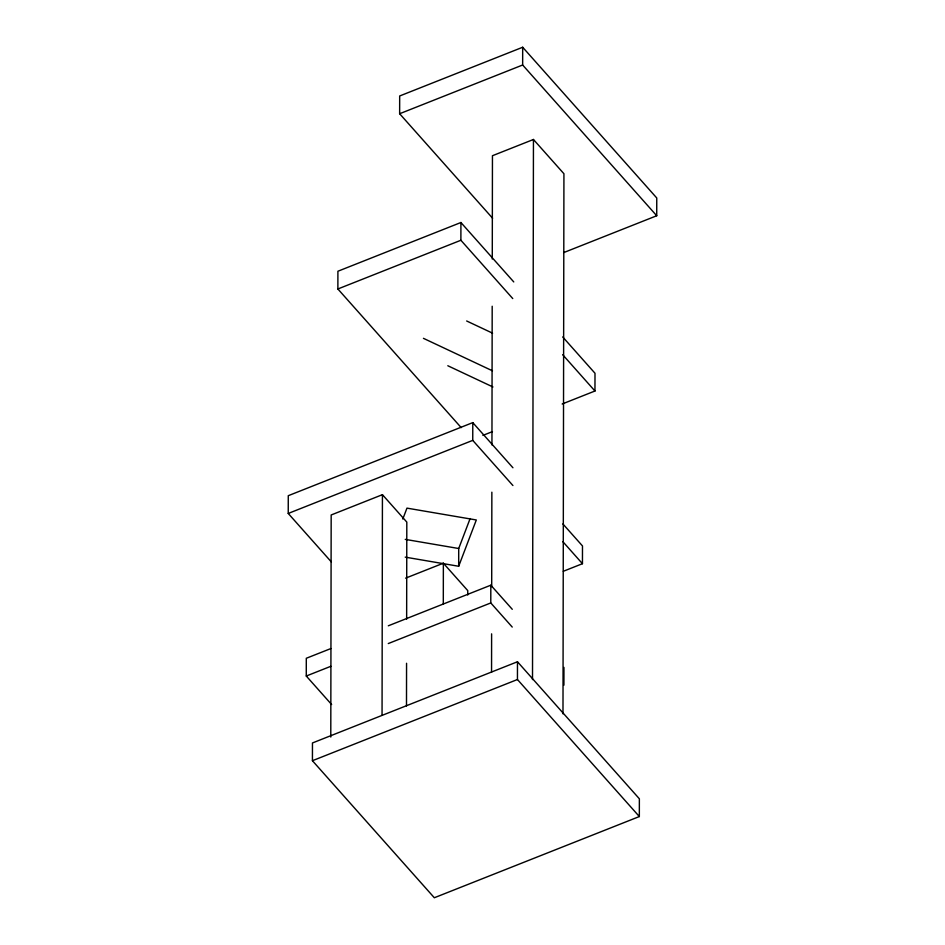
<?xml version="1.0" encoding="UTF-8"?>
<svg xmlns="http://www.w3.org/2000/svg" width="945" height="945" viewBox="0 0 945 945"><rect width="100%" height="100%" fill="white"/><g stroke="black" fill="none" stroke-linecap="round" stroke-linejoin="round"><path stroke-width="1.42" d="M331.329 561.909L288.237 513.454L288.272 495.7L472.783 422.616L512.934 467.763M331.624 704.533L306.274 676.029L306.298 658.275L330.904 648.542M312.429 760.713L312.464 742.959L517.47 661.76L639.363 798.797L639.34 816.551L434.322 897.75L312.429 760.713L517.447 679.514L517.47 661.76M330.785 737.041L331.175 514.978L382.43 494.672L406.811 522.089L406.645 619.152M461.195 427.624L337.873 288.981L337.908 271.239L460.912 222.512L513.761 281.929M382.052 715.27L382.43 494.672M492.617 218.248L399.64 113.731L399.676 95.977L522.679 47.25L656.763 197.989L656.728 215.743L563.799 252.551M406.492 705.915L406.563 663.272M443.299 604.375L443.37 563.196L405.606 578.151M405.228 557.137L458.679 566.268L458.715 548.513L470.126 518.557M512.757 298.573L460.888 240.266L460.912 222.512M467.751 595.007L467.751 590.601L443.37 563.196M512.911 485.517L472.748 440.37L472.783 422.616M512.237 627.067L490.786 602.945L490.821 585.191L388.312 625.803M491.554 672.214L491.613 633.847M491.695 586.621L491.861 492.18M491.943 444.953L492.191 306.239M492.274 259.024L492.451 155.724L533.452 139.482L563.929 173.738L562.984 713.841M656.728 215.743L522.656 65.004L522.679 47.25M532.507 679.585L533.452 139.482M563.917 685.172L563.952 667.418M563.314 571.276L582.451 563.704L582.486 545.95L562.889 523.932M562.169 403.999L594.96 391.006L594.996 373.251L562.7 336.94M402.818 519.029L406.964 508.126L476.315 519.974L458.679 566.268M399.64 113.731L522.656 65.004M337.873 288.981L460.888 240.266M482.895 435.397L492.463 431.605M288.237 513.454L472.748 440.37M306.274 676.029L330.868 666.284M388.277 643.557L490.786 602.945M405.251 539.382L458.715 548.513M466.653 320.981L492.593 333.183M423.443 338.334L492.475 370.818M447.812 365.739L492.947 386.978M562.665 354.694L594.96 391.006M562.866 541.674L582.451 563.704M490.821 585.191L512.273 609.312M517.447 679.514L639.34 816.551"/></g></svg>
